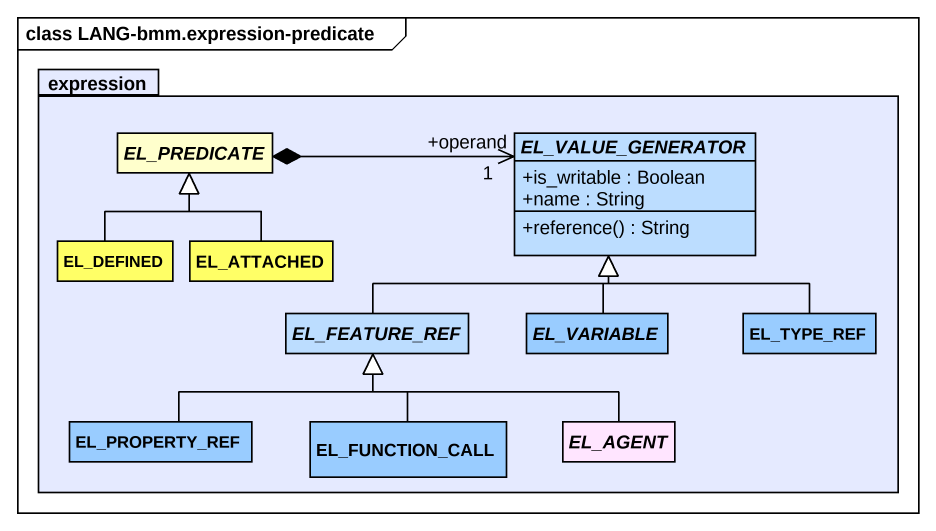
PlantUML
@startuml
mainframe class LANG-bmm.expression-predicate
hide circle
hide empty members
skinparam classAttributeIconSize 0
package expression #E5EAFF {
  abstract class EL_PREDICATE #FFFFCC
  abstract class EL_VALUE_GENERATOR #BCDDFF {
    +is_writable : Boolean
    +name : String
    +reference() : String
  }
  class EL_DEFINED #FFFF66
  class EL_ATTACHED #FFFF66
  abstract class EL_FEATURE_REF #BCDDFF
  abstract class EL_VARIABLE #99CCFF
  class EL_TYPE_REF #99CCFF
  class EL_PROPERTY_REF #99CCFF
  class EL_FUNCTION_CALL #99CCFF
  abstract class EL_AGENT #FFE5FF
}
EL_PREDICATE *-right-> "+operand\n1" EL_VALUE_GENERATOR
EL_DEFINED -up-|> EL_PREDICATE
EL_ATTACHED -up-|> EL_PREDICATE
EL_FEATURE_REF -right-|> EL_VALUE_GENERATOR
EL_VARIABLE -up-|> EL_VALUE_GENERATOR
EL_TYPE_REF -up-|> EL_VALUE_GENERATOR
EL_PROPERTY_REF -right-|> EL_FEATURE_REF
EL_FUNCTION_CALL -up-|> EL_FEATURE_REF
EL_AGENT -left-|> EL_FEATURE_REF
@enduml
